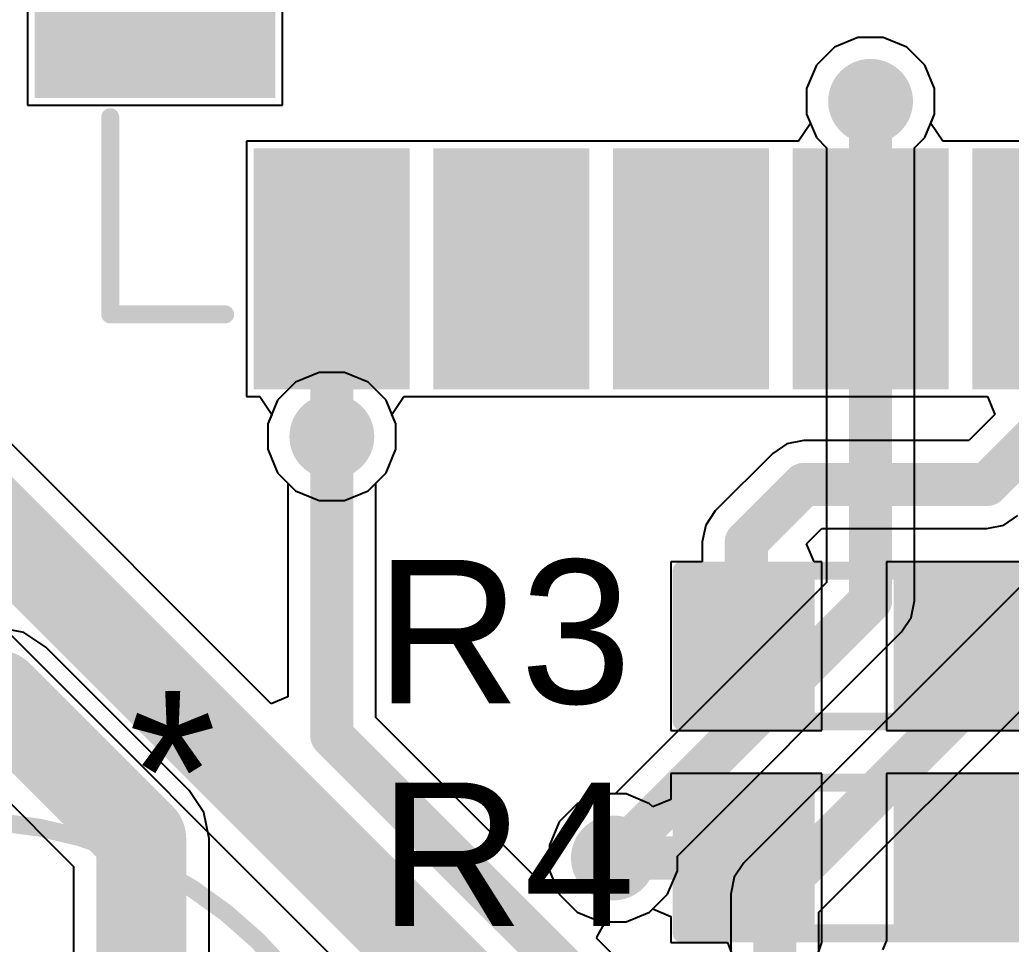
# Model space of a CAD drawing. Header units: millimetres. Extents: x -0.42 to 2.4, y -0.33 to 1.81.
# Drawn here: x 1.1677 to 1.4438, y 0.073 to 0.3304 of the extents above; entities that cross this region are included whole.
import ezdxf

# ---------------------------------------------------------------- set-up
doc = ezdxf.new("R2010")
doc.units = ezdxf.units.MM
doc.header["$MEASUREMENT"] = 0
for name, color, linetype in [('BottomLayer', 5, 'Continuous'), ('BottomSolder', 6, 'Continuous'), ('MultiLayer', 9, 'Continuous'), ('PadHoleLayer', 156, 'Continuous'), ('TopLayer', 1, 'Continuous'), ('TopOverlay', 2, 'Continuous'), ('TopPaste', 8, 'Continuous'), ('TopSolder', 216, 'Continuous'), ('ViaHoleLayer', 16, 'Continuous')]:
    doc.layers.add(name, color=color, linetype=linetype)
doc.styles.add('Arial', font='', dxfattribs={"height": 0.2})
doc.styles.get('Arial').set_extended_font_data('Arial')

# ---------------------------------------------------------------- blocks, each defined once
blk = doc.blocks.new('IR333_A_3')
at = {"layer": 'BottomLayer'}
blk.add_hatch(color=5, dxfattribs=at).paths.add_polyline_path([(-0.0815, 0.0315), (-0.0185, 0.0315), (-0.0185, -0.0315), (-0.0815, -0.0315)])
h = blk.add_hatch(color=5, dxfattribs=at)
edge = h.paths.add_edge_path()
edge.add_arc((0.05, 0), 0.0315, 0, 360)
at = {"layer": 'BottomSolder'}
blk.add_hatch(color=6, dxfattribs=at).paths.add_polyline_path([(-0.0855, 0.0355), (-0.0145, 0.0355), (-0.0145, -0.0355), (-0.0855, -0.0355)])
h = blk.add_hatch(color=6, dxfattribs=at)
edge = h.paths.add_edge_path()
edge.add_arc((0.05, 0), 0.0355, 0, 360)
at = {"layer": 'MultiLayer'}
blk.add_hatch(color=9, dxfattribs=at).paths.add_polyline_path([(-0.0815, 0.0315), (-0.0185, 0.0315), (-0.0185, -0.0315), (-0.0815, -0.0315)])
h = blk.add_hatch(color=9, dxfattribs=at)
edge = h.paths.add_edge_path()
edge.add_arc((0.05, 0), 0.0315, 0, 360)
at = {"layer": 'PadHoleLayer'}
h = blk.add_hatch(color=156, dxfattribs=at)
edge = h.paths.add_edge_path()
edge.add_arc((-0.05, 0), 0.01772, 0, 360)
h = blk.add_hatch(color=156, dxfattribs=at)
edge = h.paths.add_edge_path()
edge.add_arc((0.05, 0), 0.01772, 0, 360)
at = {"layer": 'TopLayer'}
blk.add_hatch(color=1, dxfattribs=at).paths.add_polyline_path([(-0.0815, 0.0315), (-0.0185, 0.0315), (-0.0185, -0.0315), (-0.0815, -0.0315)])
h = blk.add_hatch(color=1, dxfattribs=at)
edge = h.paths.add_edge_path()
edge.add_arc((0.05, 0), 0.0315, 0, 360)
at = {"layer": 'TopSolder'}
blk.add_hatch(color=216, dxfattribs=at).paths.add_polyline_path([(-0.0855, 0.0355), (-0.0145, 0.0355), (-0.0145, -0.0355), (-0.0855, -0.0355)])
h = blk.add_hatch(color=216, dxfattribs=at)
edge = h.paths.add_edge_path()
edge.add_arc((0.05, 0), 0.0355, 0, 360)
at = {"layer": 'TopOverlay', "const_width": 0.005}
for points in [[(-0.11811, 0, -0.73505), (0.09707, 0.06729)], [(0.09707, -0.06729, -0.73505), (-0.11811, 0)]]:
    blk.add_lwpolyline(points, format="xyb", dxfattribs=at)
for points in [[(0.09707, -0.06729), (0.09707, 0.06729)], [(-0.05, -0.061), (-0.05, -0.041)], [(0.04, -0.044), (0.06, -0.044)], [(-0.06, -0.051), (-0.04, -0.051)]]:
    blk.add_lwpolyline(points, dxfattribs=at)
at = {"layer": 'TopOverlay', "const_width": 0.0025}
for points in [[(0.09582, 0.06729, 1), (0.09832, 0.06729, 1)], [(0.09582, 0.06729, 1), (0.09832, 0.06729, 1)], [(-0.11936, 0, 1), (-0.11686, 0, 1)], [(-0.11936, 0, 1), (-0.11686, 0, 1)], [(-0.05125, -0.041, 1), (-0.04875, -0.041, 1)], [(0.03875, -0.044, 1), (0.04125, -0.044, 1)], [(0.05875, -0.044, 1), (0.06125, -0.044, 1)], [(-0.06125, -0.051, 1), (-0.05875, -0.051, 1)], [(-0.04125, -0.051, 1), (-0.03875, -0.051, 1)], [(-0.05125, -0.061, 1), (-0.04875, -0.061, 1)], [(0.09582, -0.06729, 1), (0.09832, -0.06729, 1)], [(0.09582, -0.06729, 1), (0.09832, -0.06729, 1)]]:
    blk.add_lwpolyline(points, format="xyb", close=True, dxfattribs=at)
blk = doc.blocks.new('41_SMD_M______19')
at = {"layer": 'TopLayer'}
for points in [[(0.31496, -0.08268), (0.37402, -0.08268), (0.37402, -0.11811), (0.31496, -0.11811)], [(0.31496, -0.13268), (0.37402, -0.13268), (0.37402, -0.16811), (0.31496, -0.16811)], [(0.31496, -0.18268), (0.37402, -0.18268), (0.37402, -0.21811), (0.31496, -0.21811)], [(0.31496, -0.23268), (0.37402, -0.23268), (0.37402, -0.26811), (0.31496, -0.26811)], [(0.31496, -0.28268), (0.37402, -0.28268), (0.37402, -0.31811), (0.31496, -0.31811)], [(0.25748, -0.37913), (0.25748, -0.32008), (0.29291, -0.32008), (0.29291, -0.37913)]]:
    blk.add_hatch(color=1, dxfattribs=at).paths.add_polyline_path(points)
at = {"layer": 'TopPaste'}
for points in [[(0.31496, -0.08268), (0.37402, -0.08268), (0.37402, -0.11811), (0.31496, -0.11811)], [(0.31496, -0.13268), (0.37402, -0.13268), (0.37402, -0.16811), (0.31496, -0.16811)], [(0.31496, -0.18268), (0.37402, -0.18268), (0.37402, -0.21811), (0.31496, -0.21811)], [(0.31496, -0.23268), (0.37402, -0.23268), (0.37402, -0.26811), (0.31496, -0.26811)], [(0.31496, -0.28268), (0.37402, -0.28268), (0.37402, -0.31811), (0.31496, -0.31811)], [(0.25748, -0.37913), (0.25748, -0.32008), (0.29291, -0.32008), (0.29291, -0.37913)]]:
    blk.add_hatch(color=8, dxfattribs=at).paths.add_polyline_path(points)
at = {"layer": 'TopSolder'}
for points in [[(0.31096, -0.07868), (0.37802, -0.07868), (0.37802, -0.12211), (0.31096, -0.12211)], [(0.31096, -0.12868), (0.37802, -0.12868), (0.37802, -0.17211), (0.31096, -0.17211)], [(0.31096, -0.17868), (0.37802, -0.17868), (0.37802, -0.22211), (0.31096, -0.22211)], [(0.31096, -0.22868), (0.37802, -0.22868), (0.37802, -0.27211), (0.31096, -0.27211)], [(0.31096, -0.27868), (0.37802, -0.27868), (0.37802, -0.32211), (0.31096, -0.32211)], [(0.25348, -0.38313), (0.25348, -0.31608), (0.29691, -0.31608), (0.29691, -0.38313)]]:
    blk.add_hatch(color=216, dxfattribs=at).paths.add_polyline_path(points)
at = {"layer": 'TopOverlay', "const_width": 0.005}
for points in [[(0.35716, -0.36208), (0.35716, -0.33008)], [(0.35716, -0.36208), (0.30224, -0.36208)]]:
    blk.add_lwpolyline(points, dxfattribs=at)
at = {"layer": 'TopOverlay', "const_width": 0.0025}
for points in [[(0.35591, -0.33008, 1), (0.35841, -0.33008, 1)], [(0.30099, -0.36208, 1), (0.30349, -0.36208, 1)], [(0.35591, -0.36208, 1), (0.35841, -0.36208, 1)], [(0.35591, -0.36208, 1), (0.35841, -0.36208, 1)]]:
    blk.add_lwpolyline(points, format="xyb", close=True, dxfattribs=at)
blk = doc.blocks.new('R___0603_27')
at = {"layer": 'TopLayer'}
for points in [[(-0.015, 0.0175), (-0.015, -0.0175), (-0.045, -0.0175), (-0.045, 0.0175)], [(0.045, 0.0175), (0.045, -0.0175), (0.015, -0.0175), (0.015, 0.0175)]]:
    blk.add_hatch(color=1, dxfattribs=at).paths.add_polyline_path(points)
at = {"layer": 'TopPaste'}
for points in [[(-0.015, 0.0175), (-0.015, -0.0175), (-0.045, -0.0175), (-0.045, 0.0175)], [(0.045, 0.0175), (0.045, -0.0175), (0.015, -0.0175), (0.015, 0.0175)]]:
    blk.add_hatch(color=8, dxfattribs=at).paths.add_polyline_path(points)
at = {"layer": 'TopSolder'}
for points in [[(-0.011, 0.0215), (-0.011, -0.0215), (-0.049, -0.0215), (-0.049, 0.0215)], [(0.049, 0.0215), (0.049, -0.0215), (0.011, -0.0215), (0.011, 0.0215)]]:
    blk.add_hatch(color=216, dxfattribs=at).paths.add_polyline_path(points)
at = {"layer": 'TopOverlay', "const_width": 0.005}
for points in [[(-0.048, 0.021), (-0.048, -0.021)], [(0.048, 0.021), (-0.048, 0.021)], [(0.048, 0.021), (0.048, -0.021)], [(0.048, -0.021), (-0.048, -0.021)]]:
    blk.add_lwpolyline(points, dxfattribs=at)
at = {"layer": 'TopOverlay', "const_width": 0.0025}
for points in [[(-0.04925, 0.021, 1), (-0.04675, 0.021, 1)], [(-0.04925, 0.021, 1), (-0.04675, 0.021, 1)], [(0.04675, 0.021, 1), (0.04925, 0.021, 1)], [(0.04675, 0.021, 1), (0.04925, 0.021, 1)], [(-0.04925, -0.021, 1), (-0.04675, -0.021, 1)], [(-0.04925, -0.021, 1), (-0.04675, -0.021, 1)], [(0.04675, -0.021, 1), (0.04925, -0.021, 1)], [(0.04675, -0.021, 1), (0.04925, -0.021, 1)]]:
    blk.add_lwpolyline(points, format="xyb", close=True, dxfattribs=at)
blk = doc.blocks.new('R___0603_28')
at = {"layer": 'TopLayer'}
for points in [[(-0.015, 0.0175), (-0.015, -0.0175), (-0.045, -0.0175), (-0.045, 0.0175)], [(0.045, 0.0175), (0.045, -0.0175), (0.015, -0.0175), (0.015, 0.0175)]]:
    blk.add_hatch(color=1, dxfattribs=at).paths.add_polyline_path(points)
at = {"layer": 'TopPaste'}
for points in [[(-0.015, 0.0175), (-0.015, -0.0175), (-0.045, -0.0175), (-0.045, 0.0175)], [(0.045, 0.0175), (0.045, -0.0175), (0.015, -0.0175), (0.015, 0.0175)]]:
    blk.add_hatch(color=8, dxfattribs=at).paths.add_polyline_path(points)
at = {"layer": 'TopSolder'}
for points in [[(-0.011, 0.0215), (-0.011, -0.0215), (-0.049, -0.0215), (-0.049, 0.0215)], [(0.049, 0.0215), (0.049, -0.0215), (0.011, -0.0215), (0.011, 0.0215)]]:
    blk.add_hatch(color=216, dxfattribs=at).paths.add_polyline_path(points)
at = {"layer": 'TopOverlay', "const_width": 0.005}
for points in [[(-0.048, 0.021), (-0.048, -0.021)], [(0.048, 0.021), (-0.048, 0.021)], [(0.048, 0.021), (0.048, -0.021)], [(0.048, -0.021), (-0.048, -0.021)]]:
    blk.add_lwpolyline(points, dxfattribs=at)
at = {"layer": 'TopOverlay', "const_width": 0.0025}
for points in [[(-0.04925, 0.021, 1), (-0.04675, 0.021, 1)], [(-0.04925, 0.021, 1), (-0.04675, 0.021, 1)], [(0.04675, 0.021, 1), (0.04925, 0.021, 1)], [(0.04675, 0.021, 1), (0.04925, 0.021, 1)], [(-0.04925, -0.021, 1), (-0.04675, -0.021, 1)], [(-0.04925, -0.021, 1), (-0.04675, -0.021, 1)], [(0.04675, -0.021, 1), (0.04925, -0.021, 1)], [(0.04675, -0.021, 1), (0.04925, -0.021, 1)]]:
    blk.add_lwpolyline(points, format="xyb", close=True, dxfattribs=at)

msp = doc.modelspace()

# ---------------------------------------------------------------- hatches: boundary and pattern name
at = {"layer": 'BottomLayer'}
h = msp.add_hatch(color=5, dxfattribs=at)
edge = h.paths.add_edge_path()
edge.add_arc((1.40461, 0.30769), 0.01181, 0, 360)
h = msp.add_hatch(color=5, dxfattribs=at)
edge = h.paths.add_edge_path()
edge.add_arc((1.25461, 0.21435), 0.01181, 0, 360)
h = msp.add_hatch(color=5, dxfattribs=at)
edge = h.paths.add_edge_path()
edge.add_arc((1.333, 0.097), 0.01181, 0, 360)
at = {"layer": 'BottomSolder'}
h = msp.add_hatch(color=6, dxfattribs=at)
edge = h.paths.add_edge_path()
edge.add_arc((1.40461, 0.30769), 0.00591, 0, 360)
h = msp.add_hatch(color=6, dxfattribs=at)
edge = h.paths.add_edge_path()
edge.add_arc((1.25461, 0.21435), 0.00591, 0, 360)
h = msp.add_hatch(color=6, dxfattribs=at)
edge = h.paths.add_edge_path()
edge.add_arc((1.333, 0.097), 0.00591, 0, 360)
at = {"layer": 'TopLayer'}
h = msp.add_hatch(color=1, dxfattribs=at)
edge = h.paths.add_edge_path()
edge.add_arc((1.40461, 0.30769), 0.01181, 0, 360)
h = msp.add_hatch(color=1, dxfattribs=at)
edge = h.paths.add_edge_path()
edge.add_arc((1.25461, 0.21435), 0.01181, 0, 360)
h = msp.add_hatch(color=1, dxfattribs=at)
edge = h.paths.add_edge_path()
edge.add_arc((1.333, 0.097), 0.01181, 0, 360)
at = {"layer": 'TopSolder'}
h = msp.add_hatch(color=216, dxfattribs=at)
edge = h.paths.add_edge_path()
edge.add_arc((1.40461, 0.30769), 0.00591, 0, 360)
h = msp.add_hatch(color=216, dxfattribs=at)
edge = h.paths.add_edge_path()
edge.add_arc((1.25461, 0.21435), 0.00591, 0, 360)
h = msp.add_hatch(color=216, dxfattribs=at)
edge = h.paths.add_edge_path()
edge.add_arc((1.333, 0.097), 0.00591, 0, 360)
at = {"layer": 'ViaHoleLayer'}
h = msp.add_hatch(color=16, dxfattribs=at)
edge = h.paths.add_edge_path()
edge.add_arc((1.40461, 0.30769), 0.00591, 0, 360)
h = msp.add_hatch(color=16, dxfattribs=at)
edge = h.paths.add_edge_path()
edge.add_arc((1.25461, 0.21435), 0.00591, 0, 360)
h = msp.add_hatch(color=16, dxfattribs=at)
edge = h.paths.add_edge_path()
edge.add_arc((1.333, 0.097), 0.00591, 0, 360)

# ---------------------------------------------------------------- linework, layer by layer
at = {"layer": 'BottomLayer'}
for p, q in [((1.71443, 0.44074), (1.3693, 0.0956)), ((1.39019, 0.08188), (1.73532, 0.42702)), ((1.40106, 0.3255), (1.39452, 0.32279)), ((1.40815, 0.3255), (1.40106, 0.3255)), ((1.4147, 0.32279), (1.40815, 0.3255)), ((1.39452, 0.32279), (1.38951, 0.31778)), ((1.41971, 0.31778), (1.4147, 0.32279)), ((1.38951, 0.31778), (1.3868, 0.31124)), ((1.42242, 0.31124), (1.41971, 0.31778)), ((1.3868, 0.31124), (1.3868, 0.30415)), ((1.42242, 0.30415), (1.42242, 0.31124)), ((1.3868, 0.30415), (1.38951, 0.2976)), ((1.41971, 0.2976), (1.42242, 0.30415)), ((1.23775, 0.13992), (1.07534, 0.30234)), ((1.38951, 0.2976), (1.39237, 0.29474)), ((1.41684, 0.29474), (1.41971, 0.2976)), ((1.39237, 0.29474), (1.39237, 0.17367)), ((1.41684, 0.16861), (1.41684, 0.29474)), ((1.05419, 0.27014), (1.34266, -0.01834)), ((1.25106, 0.23217), (1.24452, 0.22945)), ((1.25815, 0.23217), (1.25106, 0.23217)), ((1.2647, 0.22945), (1.25815, 0.23217)), ((1.24452, 0.22945), (1.23951, 0.22444)), ((1.26971, 0.22444), (1.2647, 0.22945)), ((1.23951, 0.22444), (1.2368, 0.2179)), ((1.27242, 0.2179), (1.26971, 0.22444)), ((1.2368, 0.2179), (1.2368, 0.21081)), ((1.27242, 0.21081), (1.27242, 0.2179)), ((1.2368, 0.21081), (1.23951, 0.20427)), ((1.26971, 0.20427), (1.27242, 0.21081)), ((1.23951, 0.20427), (1.24237, 0.2014)), ((1.26684, 0.2014), (1.26971, 0.20427)), ((1.24237, 0.2014), (1.24237, 0.14184)), ((1.26684, 0.13611), (1.26684, 0.2014)), ((1.39237, 0.17367), (1.33351, 0.11481)), ((1.41591, 0.16392), (1.41684, 0.16861)), ((1.41326, 0.15995), (1.41591, 0.16392)), ((1.35081, 0.09751), (1.41326, 0.15995)), ((1.24237, 0.14184), (1.23775, 0.13992)), ((1.31057, 0.09238), (1.26684, 0.13611)), ((1.32946, 0.11481), (1.32291, 0.1121)), ((1.33351, 0.11481), (1.32946, 0.11481)), ((1.32291, 0.1121), (1.3179, 0.10709)), ((1.3179, 0.10709), (1.31519, 0.10054)), ((1.31519, 0.10054), (1.31519, 0.09483)), ((1.35081, 0.09346), (1.35081, 0.09751)), ((1.31519, 0.09483), (1.31109, 0.0925)), ((1.3693, 0.0956), (1.36665, 0.09163)), ((1.31109, 0.0925), (1.31057, 0.09238)), ((1.3481, 0.08691), (1.35081, 0.09346)), ((1.36665, 0.09163), (1.36572, 0.08695)), ((1.34309, 0.0819), (1.3481, 0.08691)), ((1.36572, 0.08695), (1.36572, 0.06763)), ((1.33654, 0.07919), (1.34309, 0.0819)), ((1.39019, 0.06763), (1.39019, 0.08188)), ((1.3285, 0.07509), (1.33083, 0.07919)), ((1.33083, 0.07919), (1.33654, 0.07919)), ((1.32838, 0.07457), (1.3285, 0.07509)), ((1.35679, 0.04616), (1.32838, 0.07457))]:
    msp.add_line(p, q, dxfattribs=at)
for points, const_width in [([(1.37795, 0.08695), (1.72667, 0.43567)], 0.012), ([(1.40461, 0.16861), (1.40461, 0.30769)], 0.012), ([(1.062, 0.289), (1.356, -0.005)], 0.025), ([(1.25461, 0.13104), (1.25461, 0.21435)], 0.012), ([(1.333, 0.097), (1.40461, 0.16861)], 0.012), ([(1.25461, 0.13104), (1.36615, 0.0195)], 0.012), ([(1.37795, 0.05468), (1.37795, 0.08695)], 0.012)]:
    msp.add_lwpolyline(points, dxfattribs=dict(at, const_width=const_width))
at = {"layer": 'BottomLayer', "const_width": 0.006}
for points in [[(1.40161, 0.30769, 1), (1.40761, 0.30769, 1)], [(1.25161, 0.21435, 1), (1.25761, 0.21435, 1)], [(1.40161, 0.16861, 1), (1.40761, 0.16861, 1)], [(1.40161, 0.16861, 1), (1.40761, 0.16861, 1)], [(1.25161, 0.13104, 1), (1.25761, 0.13104, 1)], [(1.25161, 0.13104, 1), (1.25761, 0.13104, 1)], [(1.33, 0.097, 1), (1.336, 0.097, 1)], [(1.37495, 0.08695, 1), (1.38095, 0.08695, 1)], [(1.37495, 0.08695, 1), (1.38095, 0.08695, 1)]]:
    msp.add_lwpolyline(points, format="xyb", close=True, dxfattribs=at)
at = {"layer": 'TopLayer'}
for p, q in [((1.16987, 0.3516), (1.16987, 0.3066)), ((1.24092, 0.3066), (1.24092, 0.34536)), ((1.40106, 0.3255), (1.39452, 0.32279)), ((1.40815, 0.3255), (1.40106, 0.3255)), ((1.4147, 0.32279), (1.40815, 0.3255)), ((1.39452, 0.32279), (1.38951, 0.31778)), ((1.41971, 0.31778), (1.4147, 0.32279)), ((1.38951, 0.31778), (1.3868, 0.31124)), ((1.42242, 0.31124), (1.41971, 0.31778)), ((1.3868, 0.31124), (1.3868, 0.30415)), ((1.42242, 0.30415), (1.42242, 0.31124)), ((1.16987, 0.3066), (1.24092, 0.3066)), ((1.3868, 0.30415), (1.38787, 0.30155)), ((1.42134, 0.30155), (1.42242, 0.30415)), ((1.38787, 0.30155), (1.38453, 0.29655)), ((1.42468, 0.29655), (1.42134, 0.30155)), ((1.27589, 0.29655), (1.23089, 0.29655)), ((1.23089, 0.29655), (1.23089, 0.2255)), ((1.27961, 0.29655), (1.27589, 0.29655)), ((1.28332, 0.29655), (1.27961, 0.29655)), ((1.32589, 0.29655), (1.28332, 0.29655)), ((1.32961, 0.29655), (1.32589, 0.29655)), ((1.33332, 0.29655), (1.32961, 0.29655)), ((1.37589, 0.29655), (1.33332, 0.29655)), ((1.37961, 0.29655), (1.37589, 0.29655)), ((1.38453, 0.29655), (1.37961, 0.29655)), ((1.43089, 0.29655), (1.42468, 0.29655)), ((1.43332, 0.29655), (1.43089, 0.29655)), ((1.47589, 0.29655), (1.43332, 0.29655)), ((1.23089, 0.2255), (1.23453, 0.2255)), ((1.23453, 0.2255), (1.23787, 0.2205)), ((1.27134, 0.2205), (1.27468, 0.2255)), ((1.27468, 0.2255), (1.27961, 0.2255)), ((1.27961, 0.2255), (1.28332, 0.2255)), ((1.28332, 0.2255), (1.32589, 0.2255)), ((1.32589, 0.2255), (1.32961, 0.2255)), ((1.32961, 0.2255), (1.33332, 0.2255)), ((1.33332, 0.2255), (1.37589, 0.2255)), ((1.37589, 0.2255), (1.37961, 0.2255)), ((1.37961, 0.2255), (1.38332, 0.2255)), ((1.38332, 0.2255), (1.42589, 0.2255)), ((1.42589, 0.2255), (1.42961, 0.2255)), ((1.42961, 0.2255), (1.43712, 0.2255)), ((1.43712, 0.2255), (1.43919, 0.2205)), ((1.23787, 0.2205), (1.2368, 0.2179)), ((1.27242, 0.2179), (1.27134, 0.2205)), ((1.43919, 0.2205), (1.43193, 0.21324)), ((1.2368, 0.2179), (1.2368, 0.21081)), ((1.27242, 0.21081), (1.27242, 0.2179)), ((1.386, 0.21324), (1.38132, 0.2123)), ((1.43193, 0.21324), (1.386, 0.21324)), ((1.2368, 0.21081), (1.23951, 0.20427)), ((1.26971, 0.20427), (1.27242, 0.21081)), ((1.38132, 0.2123), (1.37735, 0.20965)), ((1.37735, 0.20965), (1.36135, 0.19365)), ((1.23951, 0.20427), (1.24452, 0.19925)), ((1.2647, 0.19925), (1.26971, 0.20427)), ((1.24452, 0.19925), (1.25106, 0.19654)), ((1.25815, 0.19654), (1.2647, 0.19925)), ((1.25106, 0.19654), (1.25815, 0.19654)), ((1.36135, 0.19365), (1.3587, 0.18968)), ((1.44168, 0.1897), (1.44565, 0.19235)), ((1.3587, 0.18968), (1.35776, 0.185)), ((1.3868, 0.1845), (1.39107, 0.18876)), ((1.39107, 0.18876), (1.437, 0.18876)), ((1.437, 0.18876), (1.44168, 0.1897)), ((1.35776, 0.185), (1.35776, 0.1795)), ((1.38887, 0.1795), (1.3868, 0.1845)), ((1.35776, 0.1795), (1.349, 0.1795)), ((1.349, 0.1795), (1.349, 0.1325)), ((1.391, 0.1795), (1.38887, 0.1795)), ((1.391, 0.1325), (1.391, 0.1795)), ((1.451, 0.1795), (1.409, 0.1795)), ((1.409, 0.1795), (1.409, 0.1325)), ((1.16888, 0.15977), (1.16166, 0.1612)), ((1.175, 0.15568), (1.16888, 0.15977)), ((1.21491, 0.11576), (1.175, 0.15568)), ((1.349, 0.1325), (1.391, 0.1325)), ((1.409, 0.1325), (1.451, 0.1325)), ((1.15385, 0.12348), (1.18271, 0.09461)), ((1.391, 0.1205), (1.349, 0.1205)), ((1.349, 0.1205), (1.349, 0.11326)), ((1.391, 0.07355), (1.391, 0.1205)), ((1.451, 0.1205), (1.409, 0.1205)), ((1.409, 0.1205), (1.409, 0.07404)), ((1.219, 0.10964), (1.21491, 0.11576)), ((1.32946, 0.11481), (1.32291, 0.1121)), ((1.33654, 0.11481), (1.32946, 0.11481)), ((1.34309, 0.1121), (1.33654, 0.11481)), ((1.349, 0.11326), (1.344, 0.11119)), ((1.32291, 0.1121), (1.3179, 0.10709)), ((1.344, 0.11119), (1.34309, 0.1121)), ((1.22044, 0.10243), (1.219, 0.10964)), ((1.3179, 0.10709), (1.31519, 0.10054)), ((1.22044, 0.02173), (1.22044, 0.10243)), ((1.31519, 0.10054), (1.31519, 0.09346)), ((1.18271, 0.09461), (1.18271, 0.02173)), ((1.31519, 0.09346), (1.3179, 0.08691)), ((1.3179, 0.08691), (1.32291, 0.0819)), ((1.34309, 0.0819), (1.344, 0.08281)), ((1.344, 0.08281), (1.349, 0.08074)), ((1.32291, 0.0819), (1.32946, 0.07919)), ((1.33654, 0.07919), (1.34309, 0.0819)), ((1.349, 0.08074), (1.349, 0.0735)), ((1.32946, 0.07919), (1.33654, 0.07919)), ((1.349, 0.0735), (1.36478, 0.0735)), ((1.36478, 0.0735), (1.36659, 0.0685)), ((1.38932, 0.0685), (1.391, 0.0735)), ((1.391, 0.0735), (1.391, 0.07355)), ((1.409, 0.07404), (1.40792, 0.07145))]:
    msp.add_line(p, q, dxfattribs=at)
for points, const_width in [([(1.40461, 0.26102), (1.40461, 0.30769)], 0.012), ([(1.25461, 0.21435), (1.25461, 0.26102)], 0.012), ([(1.437, 0.201), (1.455, 0.219)], 0.012), ([(1.37, 0.185), (1.386, 0.201)], 0.012), ([(1.386, 0.201), (1.437, 0.201)], 0.012), ([(1.37, 0.156), (1.37, 0.185)], 0.012), ([(1.43, 0.156), (1.4783, 0.156)], 0.025), ([(1.054, 0.14234), (1.16166, 0.14234)], 0.025), ([(1.16166, 0.14234), (1.20157, 0.10243)], 0.025), ([(1.20157, -0.01068), (1.20157, 0.10243)], 0.025), ([(1.43, 0.097), (1.4783, 0.097)], 0.025), ([(1.333, 0.097), (1.37, 0.097)], 0.012)]:
    msp.add_lwpolyline(points, dxfattribs=dict(at, const_width=const_width))
for points, const_width in [([(1.40161, 0.30769, 1), (1.40761, 0.30769, 1)], 0.006), ([(1.25161, 0.26102, 1), (1.25761, 0.26102, 1)], 0.006), ([(1.40161, 0.26102, 1), (1.40761, 0.26102, 1)], 0.006), ([(1.25161, 0.21435, 1), (1.25761, 0.21435, 1)], 0.006), ([(1.383, 0.201, 1), (1.389, 0.201, 1)], 0.006), ([(1.383, 0.201, 1), (1.389, 0.201, 1)], 0.006), ([(1.434, 0.201, 1), (1.44, 0.201, 1)], 0.006), ([(1.434, 0.201, 1), (1.44, 0.201, 1)], 0.006), ([(1.367, 0.185, 1), (1.373, 0.185, 1)], 0.006), ([(1.367, 0.185, 1), (1.373, 0.185, 1)], 0.006), ([(1.42375, 0.156, 1), (1.43625, 0.156, 1)], 0.0125), ([(1.367, 0.156, 1), (1.373, 0.156, 1)], 0.006), ([(1.15541, 0.14234, 1), (1.16791, 0.14234, 1)], 0.0125), ([(1.15541, 0.14234, 1), (1.16791, 0.14234, 1)], 0.0125), ([(1.19532, 0.10243, 1), (1.20782, 0.10243, 1)], 0.0125), ([(1.19532, 0.10243, 1), (1.20782, 0.10243, 1)], 0.0125), ([(1.42375, 0.097, 1), (1.43625, 0.097, 1)], 0.0125), ([(1.33, 0.097, 1), (1.336, 0.097, 1)], 0.006), ([(1.367, 0.097, 1), (1.373, 0.097, 1)], 0.006)]:
    msp.add_lwpolyline(points, format="xyb", close=True, dxfattribs=dict(at, const_width=const_width))

# ---------------------------------------------------------------- block references
for name, p, rotation in [('41_SMD_M______19', (1.555, 0.60551), 270), ('R___0603_28', (1.4, 0.156), 180), ('R___0603_27', (1.4, 0.097), 180)]:
    msp.add_blockref(name, p, dxfattribs=dict(rotation=rotation))
msp.add_blockref('IR333_A_3', (1.15157, -0.01068))

# ---------------------------------------------------------------- texts
at = {"layer": 'TopOverlay', "style": 'Arial'}
for s, height, p in [('R3', 0.04, (1.26668, 0.14001)), ('*', 0.045, (1.198, 0.0985)), ('R4', 0.04, (1.26768, 0.07801))]:
    msp.add_text(s, height=height, dxfattribs=at).set_placement(p)

doc.saveas('drawing.dxf')
